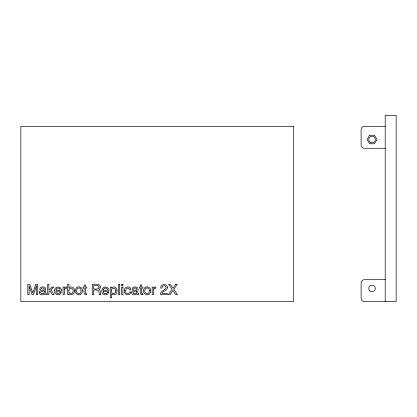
<?xml version="1.0" encoding="UTF-8"?>
<svg xmlns="http://www.w3.org/2000/svg" width="417" height="417" viewBox="0 0 417 417"><rect width="100%" height="100%" fill="white"/><g stroke="black" fill="none" stroke-linecap="round" stroke-linejoin="round"><path stroke-width="0.63" d="M385.199 126.372L364.395 126.372A3.284 3.284 0 0 0 361.106 129.656L361.106 144.986A3.284 3.284 0 0 0 364.395 148.27L385.199 148.27M385.199 279.682L364.395 279.682A3.284 3.284 0 0 0 361.106 282.966L361.106 298.296A3.284 3.284 0 0 0 364.395 301.58L396.15 301.58L396.15 115.42L385.199 115.42L385.199 301.58M36.43 285.885L36.404 294.626L37.739 294.626L37.739 284.264L35.747 284.264L32.792 293.026L29.816 284.264L27.803 284.264L27.803 294.626L29.143 294.626L29.107 285.885L32.088 294.626L33.475 294.626L36.43 285.885M115.639 290.805C116.4 293.604 111.949 295.09 111.568 291.921C109.916 288.1 116.056 286.37 115.639 290.805M68.92 290.081C67.606 293.015 72.25 295.429 72.944 291.978C74.7 288.663 69.451 286.198 68.92 290.081M74.367 290.706C74.961 293.704 70.859 296.544 68.883 293.662L68.883 294.626L67.716 294.626L67.716 284.227L68.951 284.227L68.951 287.991C70.874 285.421 74.966 287.709 74.367 290.706M82.373 290.691C82.321 298.593 71.609 293.803 76.301 287.98A3.117 3.117 0 0 1 78.125 286.922C80.398 286.354 82.629 288.376 82.373 290.691M124.386 290.117C123.568 292.953 126.502 296.049 129.28 294.454A2.591 2.591 0 0 0 130.422 293.255L130.792 291.952L129.557 291.952L128.921 293.276L127.19 293.709A1.559 1.559 0 0 1 126.158 292.984C123.818 290.414 128.149 285.468 129.557 289.612L130.792 289.612C130.74 285.567 124.261 286.317 124.386 290.117M150.641 290.691C150.584 298.593 139.877 293.803 144.563 287.98A3.117 3.117 0 0 1 146.388 286.922C148.66 286.354 150.897 288.376 150.641 290.691M54.606 290.128C53.079 294.584 60.35 296.972 61.335 292.254L60.09 292.254C59.475 294.772 55.388 293.933 55.904 291.254L61.445 291.254C62.654 286.453 54.903 285.306 54.606 290.128M101.988 290.128C100.461 294.584 107.732 296.972 108.717 292.254L107.471 292.254C106.856 294.772 102.77 293.933 103.286 291.254L108.827 291.254C110.036 286.453 102.285 285.306 101.988 290.128M116.937 290.685C117.604 293.662 113.653 296.529 111.553 293.782L111.553 297.639L110.286 297.639L110.286 287.104L111.521 287.104L111.521 288.111C113.356 285.4 117.495 287.694 116.937 290.685M99.037 287.193C99.069 289.872 95.217 288.825 93.658 289.012L93.658 285.468L98.235 285.681L99.037 287.193M39.396 292.15C38.802 295.059 43.071 295.757 44.452 293.625L44.671 294.324L45.625 294.788L46.501 294.663L46.501 293.724C43.952 293.756 46.84 289.158 45.198 287.683C43.54 286.265 39.651 286.656 39.74 289.377L40.929 289.377L41.789 288.095L43.399 288.032L44.311 288.637L44.119 289.93C42.55 290.347 39.818 290.034 39.396 292.15M131.751 292.15C131.162 295.059 135.431 295.757 136.812 293.625L137.031 294.324L137.985 294.788L138.856 294.663L138.856 293.724C136.307 293.756 139.2 289.158 137.553 287.683C135.9 286.265 132.007 286.656 132.1 289.377L133.284 289.377L134.149 288.095L135.76 288.032L136.667 288.637L136.479 289.93C134.905 290.347 132.179 290.034 131.751 292.15M167.483 287.516C167.467 290.816 162.844 290.68 161.916 293.427L167.431 293.427L167.431 294.626L160.498 294.626C159.961 290.602 165.283 290.68 166.075 287.574C166.122 284.702 161.447 285.332 162.036 288.111L160.743 288.111C160.034 283.706 167.556 283.19 167.483 287.516M81.049 290.727C81.169 296.445 74.236 293.094 77.166 288.851A1.725 1.725 0 0 1 78.318 288.017C79.97 287.542 81.258 289.163 81.049 290.727M149.312 290.727C149.432 296.445 142.499 293.094 145.434 288.851A1.725 1.725 0 0 1 146.586 288.017C148.238 287.542 149.526 289.163 149.312 290.727M100.466 287.058L100.08 288.58L99.006 289.534L100.158 290.712L100.408 293.761L100.857 294.626L99.137 294.626C99.595 290.576 97.745 289.268 93.658 290.18L93.658 294.626L92.251 294.626L92.251 284.264C94.701 284.498 100.315 283.007 100.466 287.058M44.39 291.806C44.494 293.532 41.752 294.558 40.777 293.109C40.199 290.863 43.17 291.457 44.39 290.785L44.39 291.806M136.75 291.806C136.849 293.532 134.112 294.558 133.138 293.109C132.559 290.863 135.53 291.457 136.75 290.785L136.75 291.806M64.437 289.523L64.307 294.626L63.035 294.626L63.035 287.073L64.244 287.073L64.244 288.376L65.594 287.037L66.715 286.938L66.715 288.277L65.448 288.397L64.437 289.523M153.581 289.523L153.456 294.626L152.184 294.626L152.184 287.073L153.393 287.073L153.393 288.376L154.738 287.037L155.859 286.938L155.859 288.277L154.598 288.397L153.581 289.523M56.113 289.356L55.941 290.248L60.137 290.248C60.387 287.897 56.842 287.151 56.113 289.356M103.494 289.356L103.322 290.248L107.518 290.248C107.768 287.897 104.224 287.151 103.494 289.356M369.592 135.244L367.132 139.513L369.592 143.776L374.523 143.776L376.989 139.513L374.523 135.244L369.592 135.244M175.635 284.264L173.013 288.23L170.365 284.264L168.609 284.264L172.085 289.315L168.374 294.626L170.068 294.626L172.94 290.368L175.734 294.626L177.475 294.626L173.832 289.315L177.308 284.264L175.635 284.264M52.193 287.073L48.935 290.279L48.935 284.264L47.715 284.264L47.715 294.626L48.935 294.626L48.935 291.791L49.998 290.816L52.354 294.626L53.981 294.626L50.921 289.898L53.814 287.073L52.193 287.073M86.627 294.626C82.775 295.742 84.333 290.029 84.14 288.111L83.113 288.111L83.113 287.073L84.14 287.073L84.14 284.962L85.422 284.962L85.422 287.073L86.627 287.073L86.627 288.111L85.422 288.111L85.422 293.042L85.688 293.568L86.627 293.625L86.627 294.626M142.843 294.626C138.991 295.742 140.545 290.029 140.352 288.111L139.33 288.111L139.33 287.073L140.352 287.073L140.352 284.962L141.639 284.962L141.639 287.073L142.843 287.073L142.843 288.111L141.639 288.111L141.639 293.042L141.905 293.568L142.843 293.625L142.843 294.626M293.432 126.346L20.85 126.346L20.85 301.58L293.432 301.58L293.432 126.346M119.726 284.264L118.454 284.264L118.454 294.626L119.726 294.626L119.726 284.264M122.921 284.264L121.628 284.264L121.628 285.702L122.921 285.702L122.921 284.264M122.921 287.104L121.628 287.104L121.628 294.626L122.921 294.626L122.921 287.104M369.733 290.764A3.284 3.284 0 0 0 375.232 289.289A3.284 3.284 0 0 0 371.208 285.264A3.284 3.284 0 0 0 369.733 290.764M370.416 142.353A3.284 3.284 0 0 0 375.342 139.513A3.284 3.284 0 0 0 370.416 136.667A3.284 3.284 0 0 0 370.416 142.353"/></g></svg>
